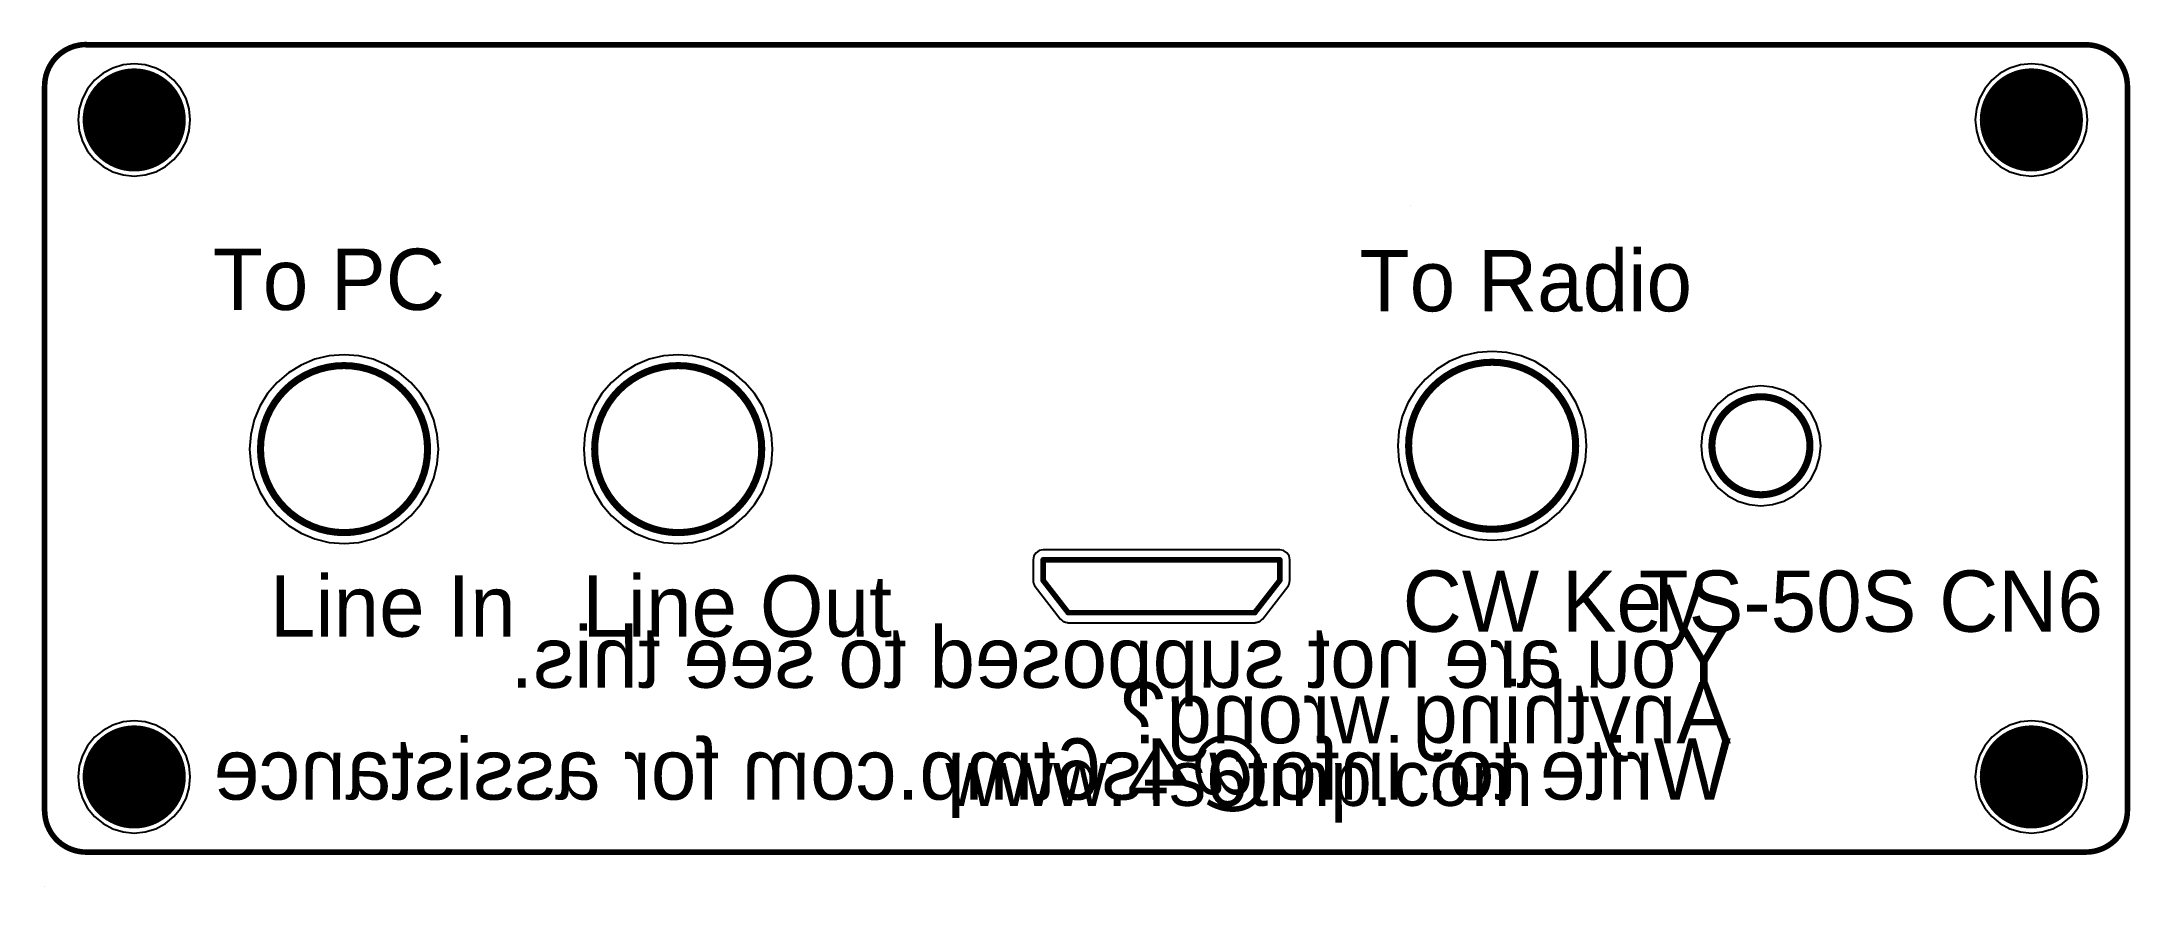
# Model space of a CAD drawing. Header units: millimetres. Extents: x -0.1 to 74.9, y -1.2 to 29.1.
import ezdxf

# ---------------------------------------------------------------- set-up
doc = ezdxf.new("R2010")
doc.units = ezdxf.units.MM
for name, color, linetype in [('BottomLayer', 5, 'Continuous'), ('BottomOverlay', 54, 'Continuous'), ('BottomSolder', 6, 'Continuous'), ('Mechanical1', 6, 'Continuous'), ('MultiLayer', 9, 'Continuous'), ('PadHoleLayer', 156, 'Continuous'), ('TopLayer', 1, 'Continuous'), ('TopOverlay', 2, 'Continuous'), ('TopSolder', 216, 'Continuous')]:
    doc.layers.add(name, color=color, linetype=linetype)

msp = doc.modelspace()

# ---------------------------------------------------------------- linework, layer by layer
at = {"layer": 'BottomLayer'}
for p, q in [((0.336, 28.468), (0.543, 28.676)), ((0.543, 28.676), (0.787, 28.839)), ((0.787, 28.839), (1.058, 28.951)), ((1.058, 28.951), (1.345, 29.008)), ((1.345, 29.008), (1.492, 29.008)), ((1.492, 29.008), (1.492, 29)), ((1.492, 29), (73.31, 29)), ((73.31, 29), (73.31, 28.999)), ((73.31, 28.999), (73.457, 28.999)), ((73.457, 28.999), (73.745, 28.941)), ((73.745, 28.941), (74.016, 28.829)), ((74.016, 28.829), (74.259, 28.666)), ((74.259, 28.666), (74.467, 28.459)), ((0.003, 27.666), (0.061, 27.954)), ((0.061, 27.954), (0.173, 28.225)), ((0.173, 28.225), (0.336, 28.468)), ((2.101, 27.974), (1.796, 27.724)), ((2.449, 28.16), (2.101, 27.974)), ((2.827, 28.275), (2.449, 28.16)), ((3.22, 28.314), (2.827, 28.275)), ((3.613, 28.275), (3.22, 28.314)), ((3.991, 28.16), (3.613, 28.275)), ((4.339, 27.974), (3.991, 28.16)), ((4.644, 27.724), (4.339, 27.974)), ((70.231, 27.974), (69.926, 27.724)), ((70.579, 28.16), (70.231, 27.974)), ((70.957, 28.275), (70.579, 28.16)), ((71.35, 28.314), (70.957, 28.275)), ((71.743, 28.275), (71.35, 28.314)), ((72.121, 28.16), (71.743, 28.275)), ((72.469, 27.974), (72.121, 28.16)), ((72.774, 27.724), (72.469, 27.974)), ((74.467, 28.459), (74.63, 28.215)), ((74.63, 28.215), (74.742, 27.944)), ((74.742, 27.944), (74.799, 27.657)), ((0, 27.5), (0.003, 27.52)), ((0, 1.489), (0, 27.5)), ((0.003, 27.52), (0.003, 27.666)), ((1.36, 27.071), (1.245, 26.693)), ((1.546, 27.419), (1.36, 27.071)), ((1.796, 27.724), (1.546, 27.419)), ((4.894, 27.419), (4.644, 27.724)), ((5.08, 27.071), (4.894, 27.419)), ((5.195, 26.693), (5.08, 27.071)), ((69.49, 27.071), (69.375, 26.693)), ((69.676, 27.419), (69.49, 27.071)), ((69.926, 27.724), (69.676, 27.419)), ((73.024, 27.419), (72.774, 27.724)), ((73.21, 27.071), (73.024, 27.419)), ((73.325, 26.693), (73.21, 27.071)), ((74.799, 27.657), (74.799, 27.51)), ((74.799, 27.51), (74.8, 27.5)), ((74.8, 27.5), (74.8, 1.49)), ((1.245, 26.693), (1.206, 26.3)), ((1.206, 26.3), (1.245, 25.907)), ((5.234, 26.3), (5.195, 26.693)), ((5.195, 25.907), (5.234, 26.3)), ((69.375, 26.693), (69.336, 26.3)), ((69.336, 26.3), (69.375, 25.907)), ((73.364, 26.3), (73.325, 26.693)), ((73.325, 25.907), (73.364, 26.3)), ((1.245, 25.907), (1.36, 25.529)), ((1.36, 25.529), (1.546, 25.181)), ((4.894, 25.181), (5.08, 25.529)), ((5.08, 25.529), (5.195, 25.907)), ((69.375, 25.907), (69.49, 25.529)), ((69.49, 25.529), (69.676, 25.181)), ((73.024, 25.181), (73.21, 25.529)), ((73.21, 25.529), (73.325, 25.907)), ((1.546, 25.181), (1.796, 24.876)), ((1.796, 24.876), (2.101, 24.626)), ((4.339, 24.626), (4.644, 24.876)), ((4.644, 24.876), (4.894, 25.181)), ((69.676, 25.181), (69.926, 24.876)), ((69.926, 24.876), (70.231, 24.626)), ((72.469, 24.626), (72.774, 24.876)), ((72.774, 24.876), (73.024, 25.181)), ((2.101, 24.626), (2.449, 24.44)), ((2.449, 24.44), (2.827, 24.325)), ((2.827, 24.325), (3.22, 24.286)), ((3.22, 24.286), (3.613, 24.325)), ((3.613, 24.325), (3.991, 24.44)), ((3.991, 24.44), (4.339, 24.626)), ((70.231, 24.626), (70.579, 24.44)), ((70.579, 24.44), (70.957, 24.325)), ((70.957, 24.325), (71.35, 24.286)), ((71.35, 24.286), (71.743, 24.325)), ((71.743, 24.325), (72.121, 24.44)), ((72.121, 24.44), (72.469, 24.626)), ((9.215, 17.497), (8.762, 17.219)), ((9.707, 17.701), (9.215, 17.497)), ((10.224, 17.825), (9.707, 17.701)), ((10.755, 17.867), (10.224, 17.825)), ((11.286, 17.825), (10.755, 17.867)), ((11.803, 17.701), (11.286, 17.825)), ((12.295, 17.497), (11.803, 17.701)), ((12.748, 17.219), (12.295, 17.497)), ((21.215, 17.497), (20.762, 17.219)), ((21.707, 17.701), (21.215, 17.497)), ((22.224, 17.825), (21.707, 17.701)), ((22.755, 17.867), (22.224, 17.825)), ((23.286, 17.825), (22.755, 17.867)), ((23.803, 17.701), (23.286, 17.825)), ((24.295, 17.497), (23.803, 17.701)), ((24.748, 17.219), (24.295, 17.497)), ((49.992, 17.339), (49.587, 16.994)), ((50.445, 17.617), (49.992, 17.339)), ((50.937, 17.821), (50.445, 17.617)), ((51.454, 17.945), (50.937, 17.821)), ((51.985, 17.987), (51.454, 17.945)), ((52.516, 17.945), (51.985, 17.987)), ((53.033, 17.821), (52.516, 17.945)), ((53.525, 17.617), (53.033, 17.821)), ((53.978, 17.339), (53.525, 17.617)), ((54.383, 16.994), (53.978, 17.339)), ((8.357, 16.874), (8.011, 16.469)), ((8.762, 17.219), (8.357, 16.874)), ((13.153, 16.874), (12.748, 17.219)), ((13.499, 16.469), (13.153, 16.874)), ((20.357, 16.874), (20.011, 16.469)), ((20.762, 17.219), (20.357, 16.874)), ((25.153, 16.874), (24.748, 17.219)), ((25.499, 16.469), (25.153, 16.874)), ((49.241, 16.589), (48.963, 16.135)), ((49.587, 16.994), (49.241, 16.589)), ((54.729, 16.589), (54.383, 16.994)), ((55.007, 16.135), (54.729, 16.589)), ((60.814, 16.583), (60.442, 16.384)), ((61.217, 16.706), (60.814, 16.583)), ((61.637, 16.747), (61.217, 16.706)), ((62.057, 16.706), (61.637, 16.747)), ((62.46, 16.583), (62.057, 16.706)), ((62.832, 16.384), (62.46, 16.583)), ((7.733, 16.015), (7.53, 15.524)), ((8.011, 16.469), (7.733, 16.015)), ((13.777, 16.015), (13.499, 16.469)), ((13.98, 15.524), (13.777, 16.015)), ((19.733, 16.015), (19.53, 15.524)), ((20.011, 16.469), (19.733, 16.015)), ((25.777, 16.015), (25.499, 16.469)), ((25.98, 15.524), (25.777, 16.015)), ((48.963, 16.135), (48.76, 15.644)), ((55.21, 15.644), (55.007, 16.135)), ((59.848, 15.791), (59.649, 15.419)), ((60.116, 16.117), (59.848, 15.791)), ((60.442, 16.384), (60.116, 16.117)), ((63.158, 16.117), (62.832, 16.384)), ((63.426, 15.791), (63.158, 16.117)), ((63.625, 15.419), (63.426, 15.791)), ((7.405, 15.006), (7.364, 14.476)), ((7.53, 15.524), (7.405, 15.006)), ((14.105, 15.006), (13.98, 15.524)), ((14.146, 14.476), (14.105, 15.006)), ((19.405, 15.006), (19.364, 14.476)), ((19.53, 15.524), (19.405, 15.006)), ((26.105, 15.006), (25.98, 15.524)), ((26.146, 14.476), (26.105, 15.006)), ((48.635, 15.126), (48.594, 14.596)), ((48.76, 15.644), (48.635, 15.126)), ((55.335, 15.126), (55.21, 15.644)), ((55.376, 14.596), (55.335, 15.126)), ((59.527, 15.015), (59.486, 14.596)), ((59.649, 15.419), (59.527, 15.015)), ((63.747, 15.015), (63.625, 15.419)), ((63.788, 14.596), (63.747, 15.015)), ((7.364, 14.476), (7.405, 13.945)), ((14.105, 13.945), (14.146, 14.476)), ((19.364, 14.476), (19.405, 13.945)), ((26.105, 13.945), (26.146, 14.476)), ((48.594, 14.596), (48.635, 14.065)), ((55.335, 14.065), (55.376, 14.596)), ((59.486, 14.596), (59.527, 14.176)), ((63.747, 14.176), (63.788, 14.596)), ((7.405, 13.945), (7.53, 13.427)), ((13.98, 13.427), (14.105, 13.945)), ((19.405, 13.945), (19.53, 13.427)), ((25.98, 13.427), (26.105, 13.945)), ((48.635, 14.065), (48.76, 13.547)), ((48.76, 13.547), (48.963, 13.056)), ((55.007, 13.056), (55.21, 13.547)), ((55.21, 13.547), (55.335, 14.065)), ((59.527, 14.176), (59.649, 13.772)), ((59.649, 13.772), (59.848, 13.4)), ((63.426, 13.4), (63.625, 13.772)), ((63.625, 13.772), (63.747, 14.176)), ((7.53, 13.427), (7.733, 12.936)), ((7.733, 12.936), (8.011, 12.482)), ((13.499, 12.482), (13.777, 12.936)), ((13.777, 12.936), (13.98, 13.427)), ((19.53, 13.427), (19.733, 12.936)), ((19.733, 12.936), (20.011, 12.482)), ((25.499, 12.482), (25.777, 12.936)), ((25.777, 12.936), (25.98, 13.427)), ((48.963, 13.056), (49.241, 12.602)), ((54.729, 12.602), (55.007, 13.056)), ((59.848, 13.4), (60.116, 13.074)), ((60.116, 13.074), (60.442, 12.807)), ((60.442, 12.807), (60.814, 12.608)), ((62.46, 12.608), (62.832, 12.807)), ((62.832, 12.807), (63.158, 13.074)), ((63.158, 13.074), (63.426, 13.4)), ((8.011, 12.482), (8.357, 12.077)), ((8.357, 12.077), (8.762, 11.732)), ((12.748, 11.732), (13.153, 12.077)), ((13.153, 12.077), (13.499, 12.482)), ((20.011, 12.482), (20.357, 12.077)), ((20.357, 12.077), (20.762, 11.732)), ((24.748, 11.732), (25.153, 12.077)), ((25.153, 12.077), (25.499, 12.482)), ((49.241, 12.602), (49.587, 12.197)), ((49.587, 12.197), (49.992, 11.852)), ((53.978, 11.852), (54.383, 12.197)), ((54.383, 12.197), (54.729, 12.602)), ((60.814, 12.608), (61.217, 12.485)), ((61.217, 12.485), (61.637, 12.444)), ((61.637, 12.444), (62.057, 12.485)), ((62.057, 12.485), (62.46, 12.608)), ((8.762, 11.732), (9.215, 11.454)), ((9.215, 11.454), (9.707, 11.25)), ((9.707, 11.25), (10.224, 11.126)), ((11.286, 11.126), (11.803, 11.25)), ((11.803, 11.25), (12.295, 11.454)), ((12.295, 11.454), (12.748, 11.732)), ((20.762, 11.732), (21.215, 11.454)), ((21.215, 11.454), (21.707, 11.25)), ((21.707, 11.25), (22.224, 11.126)), ((23.286, 11.126), (23.803, 11.25)), ((23.803, 11.25), (24.295, 11.454)), ((24.295, 11.454), (24.748, 11.732)), ((49.992, 11.852), (50.445, 11.574)), ((50.445, 11.574), (50.937, 11.37)), ((50.937, 11.37), (51.454, 11.246)), ((52.516, 11.246), (53.033, 11.37)), ((53.033, 11.37), (53.525, 11.574)), ((53.525, 11.574), (53.978, 11.852)), ((10.224, 11.126), (10.755, 11.084)), ((10.755, 11.084), (11.286, 11.126)), ((22.224, 11.126), (22.755, 11.084)), ((22.755, 11.084), (23.286, 11.126)), ((35.527, 10.638), (35.499, 10.5)), ((35.605, 10.755), (35.527, 10.638)), ((35.722, 10.833), (35.605, 10.755)), ((35.86, 10.861), (35.722, 10.833)), ((44.36, 10.861), (35.86, 10.861)), ((44.498, 10.833), (44.36, 10.861)), ((44.615, 10.755), (44.498, 10.833)), ((44.693, 10.638), (44.615, 10.755)), ((44.721, 10.5), (44.693, 10.638)), ((51.454, 11.246), (51.985, 11.204)), ((51.985, 11.204), (52.516, 11.246)), ((35.499, 10.5), (35.499, 9.76)), ((35.499, 9.76), (35.508, 9.713)), ((44.712, 9.713), (44.721, 9.76)), ((44.721, 9.76), (44.721, 10.5)), ((35.508, 9.713), (35.512, 9.665)), ((35.512, 9.665), (35.522, 9.644)), ((35.522, 9.644), (35.527, 9.622)), ((35.527, 9.622), (35.553, 9.582)), ((35.553, 9.582), (35.575, 9.539)), ((35.575, 9.539), (36.475, 8.379)), ((43.745, 8.379), (44.645, 9.539)), ((44.645, 9.539), (44.667, 9.582)), ((44.667, 9.582), (44.693, 9.622)), ((44.693, 9.622), (44.698, 9.644)), ((44.698, 9.644), (44.708, 9.665)), ((44.708, 9.665), (44.712, 9.713)), ((36.475, 8.379), (36.492, 8.364)), ((36.492, 8.364), (36.505, 8.345)), ((36.505, 8.345), (36.545, 8.318)), ((36.545, 8.318), (36.581, 8.286)), ((36.581, 8.286), (36.603, 8.279)), ((36.603, 8.279), (36.622, 8.267)), ((36.622, 8.267), (36.669, 8.257)), ((36.669, 8.257), (36.715, 8.242)), ((43.505, 8.242), (43.551, 8.257)), ((43.551, 8.257), (43.598, 8.267)), ((43.598, 8.267), (43.617, 8.279)), ((43.617, 8.279), (43.639, 8.286)), ((43.639, 8.286), (43.675, 8.318)), ((43.675, 8.318), (43.715, 8.345)), ((43.715, 8.345), (43.728, 8.364)), ((43.728, 8.364), (43.745, 8.379)), ((36.715, 8.242), (36.738, 8.244)), ((36.738, 8.244), (36.76, 8.239)), ((36.76, 8.239), (43.46, 8.239)), ((43.46, 8.239), (43.482, 8.244)), ((43.482, 8.244), (43.505, 8.242)), ((2.449, 4.56), (2.101, 4.374)), ((2.827, 4.675), (2.449, 4.56)), ((3.22, 4.714), (2.827, 4.675)), ((3.613, 4.675), (3.22, 4.714)), ((3.991, 4.56), (3.613, 4.675)), ((4.339, 4.374), (3.991, 4.56)), ((70.579, 4.56), (70.231, 4.374)), ((70.957, 4.675), (70.579, 4.56)), ((71.35, 4.714), (70.957, 4.675)), ((71.743, 4.675), (71.35, 4.714)), ((72.121, 4.56), (71.743, 4.675)), ((72.469, 4.374), (72.121, 4.56)), ((1.546, 3.819), (1.36, 3.471)), ((1.796, 4.124), (1.546, 3.819)), ((2.101, 4.374), (1.796, 4.124)), ((4.644, 4.124), (4.339, 4.374)), ((4.894, 3.819), (4.644, 4.124)), ((5.08, 3.471), (4.894, 3.819)), ((69.676, 3.819), (69.49, 3.471)), ((69.926, 4.124), (69.676, 3.819)), ((70.231, 4.374), (69.926, 4.124)), ((72.774, 4.124), (72.469, 4.374)), ((73.024, 3.819), (72.774, 4.124)), ((73.21, 3.471), (73.024, 3.819)), ((1.245, 3.093), (1.206, 2.7)), ((1.36, 3.471), (1.245, 3.093)), ((5.195, 3.093), (5.08, 3.471)), ((5.234, 2.7), (5.195, 3.093)), ((69.375, 3.093), (69.336, 2.7)), ((69.49, 3.471), (69.375, 3.093)), ((73.325, 3.093), (73.21, 3.471)), ((73.364, 2.7), (73.325, 3.093)), ((1.206, 2.7), (1.245, 2.307)), ((1.245, 2.307), (1.36, 1.929)), ((5.08, 1.929), (5.195, 2.307)), ((5.195, 2.307), (5.234, 2.7)), ((69.336, 2.7), (69.375, 2.307)), ((69.375, 2.307), (69.49, 1.929)), ((73.21, 1.929), (73.325, 2.307)), ((73.325, 2.307), (73.364, 2.7)), ((1.36, 1.929), (1.546, 1.581)), ((1.546, 1.581), (1.796, 1.276)), ((4.644, 1.276), (4.894, 1.581)), ((4.894, 1.581), (5.08, 1.929)), ((69.49, 1.929), (69.676, 1.581)), ((69.676, 1.581), (69.926, 1.276)), ((72.774, 1.276), (73.024, 1.581)), ((73.024, 1.581), (73.21, 1.929)), ((0.004, 1.489), (0, 1.489)), ((0.004, 1.342), (0.004, 1.489)), ((0.062, 1.054), (0.004, 1.342)), ((0.174, 0.783), (0.062, 1.054)), ((0.337, 0.54), (0.174, 0.783)), ((1.796, 1.276), (2.101, 1.026)), ((2.101, 1.026), (2.449, 0.84)), ((2.449, 0.84), (2.827, 0.725)), ((3.613, 0.725), (3.991, 0.84)), ((3.991, 0.84), (4.339, 1.026)), ((4.339, 1.026), (4.644, 1.276)), ((69.926, 1.276), (70.231, 1.026)), ((70.231, 1.026), (70.579, 0.84)), ((70.579, 0.84), (70.957, 0.725)), ((71.743, 0.725), (72.121, 0.84)), ((72.121, 0.84), (72.469, 1.026)), ((72.469, 1.026), (72.774, 1.276)), ((74.629, 0.785), (74.466, 0.541)), ((74.741, 1.056), (74.629, 0.785)), ((74.799, 1.343), (74.741, 1.056)), ((74.8, 1.49), (74.799, 1.49)), ((74.799, 1.49), (74.799, 1.343)), ((0.544, 0.332), (0.337, 0.54)), ((0.788, 0.169), (0.544, 0.332)), ((1.059, 0.057), (0.788, 0.169)), ((1.346, 0), (1.059, 0.057)), ((1.493, 0), (1.346, 0)), ((1.493, 0), (1.493, 0)), ((2.827, 0.725), (3.22, 0.686)), ((3.22, 0.686), (3.613, 0.725)), ((70.957, 0.725), (71.35, 0.686)), ((71.35, 0.686), (71.743, 0.725)), ((73.31, 0.001), (73.308, 0)), ((73.457, 0.001), (73.31, 0.001)), ((73.31, 0.001), (73.31, 0.001)), ((73.744, 0.059), (73.457, 0.001)), ((74.015, 0.171), (73.744, 0.059)), ((74.259, 0.334), (74.015, 0.171)), ((74.466, 0.541), (74.259, 0.334)), ((73.308, 0), (1.493, 0))]:
    msp.add_line(p, q, dxfattribs=at)
at = {"layer": 'BottomLayer', "const_width": 1.75}
for points in [[(2.345, 26.3, 1), (4.095, 26.3, 1)], [(70.475, 26.3, 1), (72.225, 26.3, 1)], [(2.345, 2.7, 1), (4.095, 2.7, 1)], [(70.475, 2.7, 1), (72.225, 2.7, 1)]]:
    msp.add_lwpolyline(points, format="xyb", close=True, dxfattribs=at)
at = {"layer": 'BottomSolder', "const_width": 1.852}
for points in [[(2.294, 26.3, 1), (4.146, 26.3, 1)], [(70.424, 26.3, 1), (72.276, 26.3, 1)], [(2.294, 2.7, 1), (4.146, 2.7, 1)], [(70.424, 2.7, 1), (72.276, 2.7, 1)]]:
    msp.add_lwpolyline(points, format="xyb", close=True, dxfattribs=at)
at = {"layer": 'Mechanical1', "const_width": 0.2}
for points in [[(0.003, 27.52, -0.414214), (1.492, 29.008)], [(73.31, 28.999, -0.414214), (74.799, 27.51)], [(1.493, 0, -0.414214), (0.004, 1.489)], [(74.799, 1.49, -0.414214), (73.31, 0.001)]]:
    msp.add_lwpolyline(points, format="xyb", dxfattribs=at)
at = {"layer": 'Mechanical1', "const_width": 0.1}
for points in [[(1.442, 29.008, 1), (1.542, 29.008, 1)], [(1.442, 29, 1), (1.542, 29, 1)], [(73.26, 29, 1), (73.36, 29, 1)], [(73.26, 28.999, 1), (73.36, 28.999, 1)], [(-0.05, 27.5, 1), (0.05, 27.5, 1)], [(-0.047, 27.52, 1), (0.053, 27.52, 1)], [(74.749, 27.51, 1), (74.849, 27.51, 1)], [(74.75, 27.5, 1), (74.85, 27.5, 1)], [(-0.05, 1.489, 1), (0.05, 1.489, 1)], [(-0.046, 1.489, 1), (0.054, 1.489, 1)], [(74.749, 1.49, 1), (74.849, 1.49, 1)], [(74.75, 1.49, 1), (74.85, 1.49, 1)], [(1.443, 0, 1), (1.543, 0, 1)], [(1.443, 0, 1), (1.543, 0, 1)], [(73.26, 0.001, 1), (73.36, 0.001, 1)], [(73.26, 0, 1), (73.36, 0, 1)]]:
    msp.add_lwpolyline(points, format="xyb", close=True, dxfattribs=at)
at = {"layer": 'Mechanical1', "const_width": 0.2}
for points in [[(1.492, 29), (73.31, 29)], [(0, 1.489), (0, 27.5)], [(74.8, 1.49), (74.8, 27.5)], [(1.493, 0), (73.31, 0)]]:
    msp.add_lwpolyline(points, dxfattribs=at)
at = {"layer": 'MultiLayer'}
for p, q in [((49.046, 23.239), (49.046, 23.239)), ((9.425, 17.172), (9.789, 17.322)), ((9.789, 17.322), (10.168, 17.424)), ((10.168, 17.424), (10.558, 17.476)), ((10.558, 17.476), (10.755, 17.476)), ((10.755, 17.476), (10.952, 17.476)), ((10.952, 17.476), (11.342, 17.424)), ((11.342, 17.424), (11.721, 17.322)), ((11.721, 17.322), (12.085, 17.172)), ((21.425, 17.172), (21.789, 17.322)), ((21.789, 17.322), (22.168, 17.424)), ((22.168, 17.424), (22.558, 17.476)), ((22.558, 17.476), (22.755, 17.476)), ((22.755, 17.476), (22.952, 17.476)), ((22.952, 17.476), (23.342, 17.424)), ((23.342, 17.424), (23.721, 17.322)), ((23.721, 17.322), (24.085, 17.172)), ((50.315, 17.095), (50.655, 17.292)), ((50.655, 17.292), (51.019, 17.442)), ((51.019, 17.442), (51.398, 17.544)), ((51.398, 17.544), (51.788, 17.596)), ((51.788, 17.596), (51.985, 17.596)), ((51.985, 17.596), (52.182, 17.596)), ((52.182, 17.596), (52.572, 17.544)), ((52.572, 17.544), (52.951, 17.442)), ((52.951, 17.442), (53.315, 17.292)), ((53.315, 17.292), (53.655, 17.095)), ((8.495, 16.458), (8.773, 16.736)), ((8.773, 16.736), (9.085, 16.975)), ((9.085, 16.975), (9.425, 17.172)), ((12.085, 17.172), (12.425, 16.975)), ((12.425, 16.975), (12.737, 16.736)), ((12.737, 16.736), (13.015, 16.458)), ((20.495, 16.458), (20.773, 16.736)), ((20.773, 16.736), (21.085, 16.975)), ((21.085, 16.975), (21.425, 17.172)), ((24.085, 17.172), (24.425, 16.975)), ((24.425, 16.975), (24.737, 16.736)), ((24.737, 16.736), (25.015, 16.458)), ((49.485, 16.266), (49.725, 16.578)), ((49.725, 16.578), (50.003, 16.856)), ((50.003, 16.856), (50.315, 17.095)), ((53.655, 17.095), (53.967, 16.856)), ((53.967, 16.856), (54.245, 16.578)), ((54.245, 16.578), (54.485, 16.266)), ((7.908, 15.442), (8.059, 15.805)), ((8.059, 15.805), (8.255, 16.146)), ((8.255, 16.146), (8.495, 16.458)), ((13.015, 16.458), (13.255, 16.146)), ((13.255, 16.146), (13.451, 15.805)), ((13.451, 15.805), (13.602, 15.442)), ((19.908, 15.442), (20.059, 15.805)), ((20.059, 15.805), (20.255, 16.146)), ((20.255, 16.146), (20.495, 16.458)), ((25.015, 16.458), (25.255, 16.146)), ((25.255, 16.146), (25.451, 15.805)), ((25.451, 15.805), (25.602, 15.442)), ((49.138, 15.562), (49.289, 15.925)), ((49.289, 15.925), (49.485, 16.266)), ((54.485, 16.266), (54.681, 15.925)), ((54.681, 15.925), (54.832, 15.562)), ((60.515, 15.963), (60.27, 15.717)), ((60.803, 16.155), (60.515, 15.963)), ((61.124, 16.288), (60.803, 16.155)), ((61.464, 16.356), (61.124, 16.288)), ((61.637, 16.356), (61.464, 16.356)), ((61.81, 16.356), (61.637, 16.356)), ((62.15, 16.288), (61.81, 16.356)), ((62.471, 16.155), (62.15, 16.288)), ((62.759, 15.963), (62.471, 16.155)), ((63.004, 15.717), (62.759, 15.963)), ((7.755, 14.672), (7.806, 15.062)), ((7.806, 15.062), (7.908, 15.442)), ((13.602, 15.442), (13.704, 15.062)), ((13.704, 15.062), (13.755, 14.672)), ((19.755, 14.672), (19.806, 15.062)), ((19.806, 15.062), (19.908, 15.442)), ((25.602, 15.442), (25.704, 15.062)), ((25.704, 15.062), (25.755, 14.672)), ((48.985, 14.792), (49.036, 15.182)), ((49.036, 15.182), (49.138, 15.562)), ((54.832, 15.562), (54.934, 15.182)), ((54.934, 15.182), (54.985, 14.792)), ((59.945, 15.109), (59.877, 14.769)), ((60.077, 15.429), (59.945, 15.109)), ((60.27, 15.717), (60.077, 15.429)), ((63.197, 15.429), (63.004, 15.717)), ((63.329, 15.109), (63.197, 15.429)), ((63.397, 14.769), (63.329, 15.109)), ((7.755, 14.476), (7.755, 14.672)), ((7.755, 14.279), (7.755, 14.476)), ((7.806, 13.889), (7.755, 14.279)), ((13.755, 14.279), (13.704, 13.889)), ((13.755, 14.672), (13.755, 14.476)), ((13.755, 14.476), (13.755, 14.279)), ((19.755, 14.476), (19.755, 14.672)), ((19.755, 14.279), (19.755, 14.476)), ((19.806, 13.889), (19.755, 14.279)), ((25.755, 14.279), (25.704, 13.889)), ((25.755, 14.672), (25.755, 14.476)), ((25.755, 14.476), (25.755, 14.279)), ((48.985, 14.596), (48.985, 14.792)), ((48.985, 14.399), (48.985, 14.596)), ((49.036, 14.009), (48.985, 14.399)), ((54.985, 14.399), (54.934, 14.009)), ((54.985, 14.792), (54.985, 14.596)), ((54.985, 14.596), (54.985, 14.399)), ((59.877, 14.769), (59.877, 14.596)), ((59.877, 14.596), (59.877, 14.596)), ((59.877, 14.596), (59.877, 14.422)), ((59.877, 14.422), (59.945, 14.082)), ((63.329, 14.082), (63.397, 14.422)), ((63.397, 14.596), (63.397, 14.769)), ((63.397, 14.422), (63.397, 14.596)), ((7.908, 13.509), (7.806, 13.889)), ((8.059, 13.146), (7.908, 13.509)), ((13.602, 13.509), (13.451, 13.146)), ((13.704, 13.889), (13.602, 13.509)), ((19.908, 13.509), (19.806, 13.889)), ((20.059, 13.146), (19.908, 13.509)), ((25.602, 13.509), (25.451, 13.146)), ((25.704, 13.889), (25.602, 13.509)), ((49.138, 13.629), (49.036, 14.009)), ((49.289, 13.266), (49.138, 13.629)), ((54.832, 13.629), (54.681, 13.266)), ((54.934, 14.009), (54.832, 13.629)), ((59.945, 14.082), (60.077, 13.762)), ((60.077, 13.762), (60.27, 13.474)), ((63.004, 13.474), (63.197, 13.762)), ((63.197, 13.762), (63.329, 14.082)), ((8.255, 12.805), (8.059, 13.146)), ((8.495, 12.493), (8.255, 12.805)), ((13.255, 12.805), (13.015, 12.493)), ((13.451, 13.146), (13.255, 12.805)), ((20.255, 12.805), (20.059, 13.146)), ((20.495, 12.493), (20.255, 12.805)), ((25.255, 12.805), (25.015, 12.493)), ((25.451, 13.146), (25.255, 12.805)), ((49.485, 12.925), (49.289, 13.266)), ((49.725, 12.613), (49.485, 12.925)), ((54.485, 12.925), (54.245, 12.613)), ((54.681, 13.266), (54.485, 12.925)), ((60.27, 13.474), (60.515, 13.228)), ((60.515, 13.228), (60.803, 13.036)), ((60.803, 13.036), (61.124, 12.903)), ((61.124, 12.903), (61.464, 12.836)), ((61.464, 12.836), (61.637, 12.836)), ((61.637, 12.836), (61.81, 12.836)), ((61.81, 12.836), (62.15, 12.903)), ((62.15, 12.903), (62.471, 13.036)), ((62.471, 13.036), (62.759, 13.228)), ((62.759, 13.228), (63.004, 13.474)), ((8.773, 12.215), (8.495, 12.493)), ((9.085, 11.976), (8.773, 12.215)), ((12.737, 12.215), (12.425, 11.976)), ((13.015, 12.493), (12.737, 12.215)), ((20.773, 12.215), (20.495, 12.493)), ((21.085, 11.976), (20.773, 12.215)), ((24.737, 12.215), (24.425, 11.976)), ((25.015, 12.493), (24.737, 12.215)), ((50.003, 12.335), (49.725, 12.613)), ((50.315, 12.096), (50.003, 12.335)), ((50.655, 11.899), (50.315, 12.096)), ((53.655, 12.096), (53.315, 11.899)), ((53.967, 12.335), (53.655, 12.096)), ((54.245, 12.613), (53.967, 12.335)), ((9.425, 11.779), (9.085, 11.976)), ((9.789, 11.629), (9.425, 11.779)), ((10.168, 11.527), (9.789, 11.629)), ((10.558, 11.476), (10.168, 11.527)), ((10.755, 11.476), (10.558, 11.476)), ((10.755, 11.476), (10.755, 11.476)), ((10.952, 11.476), (10.755, 11.476)), ((11.342, 11.527), (10.952, 11.476)), ((11.721, 11.629), (11.342, 11.527)), ((12.085, 11.779), (11.721, 11.629)), ((12.425, 11.976), (12.085, 11.779)), ((21.425, 11.779), (21.085, 11.976)), ((21.789, 11.629), (21.425, 11.779)), ((22.168, 11.527), (21.789, 11.629)), ((22.558, 11.476), (22.168, 11.527)), ((22.755, 11.476), (22.558, 11.476)), ((22.755, 11.476), (22.755, 11.476)), ((22.952, 11.476), (22.755, 11.476)), ((23.342, 11.527), (22.952, 11.476)), ((23.721, 11.629), (23.342, 11.527)), ((24.085, 11.779), (23.721, 11.629)), ((24.425, 11.976), (24.085, 11.779)), ((51.019, 11.749), (50.655, 11.899)), ((51.398, 11.647), (51.019, 11.749)), ((51.788, 11.596), (51.398, 11.647)), ((51.985, 11.596), (51.788, 11.596)), ((51.985, 11.596), (51.985, 11.596)), ((52.182, 11.596), (51.985, 11.596)), ((52.572, 11.647), (52.182, 11.596)), ((52.951, 11.749), (52.572, 11.647)), ((53.315, 11.899), (52.951, 11.749)), ((35.86, 9.76), (35.86, 10.5)), ((35.86, 10.5), (44.36, 10.5)), ((36.76, 8.6), (35.86, 9.76)), ((44.36, 9.76), (43.46, 8.6)), ((44.36, 10.5), (44.36, 9.76)), ((43.46, 8.6), (36.76, 8.6)), ((0, -1.226), (0, -1.226))]:
    msp.add_line(p, q, dxfattribs=at)
for points, const_width in [([(2.345, 26.3, 1), (4.095, 26.3, 1)], 1.75), ([(70.475, 26.3, 1), (72.225, 26.3, 1)], 1.75), ([(13.755, 14.476, 1), (7.755, 14.476, 1)], 0.254), ([(25.755, 14.476, 1), (19.755, 14.476, 1)], 0.254), ([(54.985, 14.596, 1), (48.985, 14.596, 1)], 0.254), ([(63.397, 14.596, 1), (59.877, 14.596, 1)], 0.254), ([(7.692, 14.476, 1), (7.819, 14.476, 1)], 0.127), ([(13.691, 14.476, 1), (13.818, 14.476, 1)], 0.127), ([(19.691, 14.476, 1), (19.818, 14.476, 1)], 0.127), ([(25.691, 14.476, 1), (25.818, 14.476, 1)], 0.127), ([(48.921, 14.596, 1), (49.048, 14.596, 1)], 0.127), ([(54.921, 14.596, 1), (55.048, 14.596, 1)], 0.127), ([(59.813, 14.596, 1), (59.94, 14.596, 1)], 0.127), ([(63.333, 14.596, 1), (63.46, 14.596, 1)], 0.127), ([(35.81, 10.5, 1), (35.91, 10.5, 1)], 0.1), ([(35.81, 10.5, 1), (35.91, 10.5, 1)], 0.1), ([(44.31, 10.5, 1), (44.41, 10.5, 1)], 0.1), ([(44.31, 10.5, 1), (44.41, 10.5, 1)], 0.1), ([(35.81, 9.76, 1), (35.91, 9.76, 1)], 0.1), ([(35.81, 9.76, 1), (35.91, 9.76, 1)], 0.1), ([(44.31, 9.76, 1), (44.41, 9.76, 1)], 0.1), ([(44.31, 9.76, 1), (44.41, 9.76, 1)], 0.1), ([(36.71, 8.6, 1), (36.81, 8.6, 1)], 0.1), ([(36.71, 8.6, 1), (36.81, 8.6, 1)], 0.1), ([(43.41, 8.6, 1), (43.51, 8.6, 1)], 0.1), ([(43.41, 8.6, 1), (43.51, 8.6, 1)], 0.1), ([(2.345, 2.7, 1), (4.095, 2.7, 1)], 1.75), ([(70.475, 2.7, 1), (72.225, 2.7, 1)], 1.75)]:
    msp.add_lwpolyline(points, format="xyb", close=True, dxfattribs=dict(at, const_width=const_width))
at = {"layer": 'MultiLayer', "const_width": 0.2}
for points in [[(35.86, 10.5), (44.36, 10.5)], [(35.86, 9.76), (35.86, 10.5)], [(44.36, 9.76), (44.36, 10.5)], [(35.86, 9.76), (36.76, 8.6)], [(43.46, 8.6), (44.36, 9.76)], [(36.76, 8.6), (43.46, 8.6)]]:
    msp.add_lwpolyline(points, dxfattribs=at)
at = {"layer": 'PadHoleLayer', "const_width": 1.375}
for points in [[(2.533, 26.3, 1), (3.908, 26.3, 1)], [(70.663, 26.3, 1), (72.037, 26.3, 1)], [(2.533, 2.7, 1), (3.908, 2.7, 1)], [(70.663, 2.7, 1), (72.037, 2.7, 1)]]:
    msp.add_lwpolyline(points, format="xyb", close=True, dxfattribs=at)
at = {"layer": 'TopLayer'}
for p, q in [((0.336, 28.468), (0.543, 28.676)), ((0.543, 28.676), (0.787, 28.839)), ((0.787, 28.839), (1.058, 28.951)), ((1.058, 28.951), (1.345, 29.008)), ((1.345, 29.008), (1.492, 29.008)), ((1.492, 29.008), (1.492, 29)), ((1.492, 29), (73.31, 29)), ((73.31, 29), (73.31, 28.999)), ((73.31, 28.999), (73.457, 28.999)), ((73.457, 28.999), (73.745, 28.941)), ((73.745, 28.941), (74.016, 28.829)), ((74.016, 28.829), (74.259, 28.666)), ((74.259, 28.666), (74.467, 28.459)), ((0.003, 27.666), (0.061, 27.954)), ((0.061, 27.954), (0.173, 28.225)), ((0.173, 28.225), (0.336, 28.468)), ((2.101, 27.974), (1.796, 27.724)), ((2.449, 28.16), (2.101, 27.974)), ((2.827, 28.275), (2.449, 28.16)), ((3.22, 28.314), (2.827, 28.275)), ((3.613, 28.275), (3.22, 28.314)), ((3.991, 28.16), (3.613, 28.275)), ((4.339, 27.974), (3.991, 28.16)), ((4.644, 27.724), (4.339, 27.974)), ((70.231, 27.974), (69.926, 27.724)), ((70.579, 28.16), (70.231, 27.974)), ((70.957, 28.275), (70.579, 28.16)), ((71.35, 28.314), (70.957, 28.275)), ((71.743, 28.275), (71.35, 28.314)), ((72.121, 28.16), (71.743, 28.275)), ((72.469, 27.974), (72.121, 28.16)), ((72.774, 27.724), (72.469, 27.974)), ((74.467, 28.459), (74.63, 28.215)), ((74.63, 28.215), (74.742, 27.944)), ((74.742, 27.944), (74.799, 27.657)), ((0, 27.5), (0.003, 27.52)), ((0, 1.489), (0, 27.5)), ((0.003, 27.52), (0.003, 27.666)), ((1.36, 27.071), (1.245, 26.693)), ((1.546, 27.419), (1.36, 27.071)), ((1.796, 27.724), (1.546, 27.419)), ((4.894, 27.419), (4.644, 27.724)), ((5.08, 27.071), (4.894, 27.419)), ((5.195, 26.693), (5.08, 27.071)), ((69.49, 27.071), (69.375, 26.693)), ((69.676, 27.419), (69.49, 27.071)), ((69.926, 27.724), (69.676, 27.419)), ((73.024, 27.419), (72.774, 27.724)), ((73.21, 27.071), (73.024, 27.419)), ((73.325, 26.693), (73.21, 27.071)), ((74.799, 27.657), (74.799, 27.51)), ((74.799, 27.51), (74.8, 27.5)), ((74.8, 27.5), (74.8, 1.49)), ((1.245, 26.693), (1.206, 26.3)), ((1.206, 26.3), (1.245, 25.907)), ((5.234, 26.3), (5.195, 26.693)), ((5.195, 25.907), (5.234, 26.3)), ((69.375, 26.693), (69.336, 26.3)), ((69.336, 26.3), (69.375, 25.907)), ((73.364, 26.3), (73.325, 26.693)), ((73.325, 25.907), (73.364, 26.3)), ((1.245, 25.907), (1.36, 25.529)), ((1.36, 25.529), (1.546, 25.181)), ((4.894, 25.181), (5.08, 25.529)), ((5.08, 25.529), (5.195, 25.907)), ((69.375, 25.907), (69.49, 25.529)), ((69.49, 25.529), (69.676, 25.181)), ((73.024, 25.181), (73.21, 25.529)), ((73.21, 25.529), (73.325, 25.907)), ((1.546, 25.181), (1.796, 24.876)), ((1.796, 24.876), (2.101, 24.626)), ((4.339, 24.626), (4.644, 24.876)), ((4.644, 24.876), (4.894, 25.181)), ((69.676, 25.181), (69.926, 24.876)), ((69.926, 24.876), (70.231, 24.626)), ((72.469, 24.626), (72.774, 24.876)), ((72.774, 24.876), (73.024, 25.181)), ((2.101, 24.626), (2.449, 24.44)), ((2.449, 24.44), (2.827, 24.325)), ((2.827, 24.325), (3.22, 24.286)), ((3.22, 24.286), (3.613, 24.325)), ((3.613, 24.325), (3.991, 24.44)), ((3.991, 24.44), (4.339, 24.626)), ((70.231, 24.626), (70.579, 24.44)), ((70.579, 24.44), (70.957, 24.325)), ((70.957, 24.325), (71.35, 24.286)), ((71.35, 24.286), (71.743, 24.325)), ((71.743, 24.325), (72.121, 24.44)), ((72.121, 24.44), (72.469, 24.626)), ((9.215, 17.497), (8.762, 17.219)), ((9.707, 17.701), (9.215, 17.497)), ((10.224, 17.825), (9.707, 17.701)), ((10.755, 17.867), (10.224, 17.825)), ((11.286, 17.825), (10.755, 17.867)), ((11.803, 17.701), (11.286, 17.825)), ((12.295, 17.497), (11.803, 17.701)), ((12.748, 17.219), (12.295, 17.497)), ((21.215, 17.497), (20.762, 17.219)), ((21.707, 17.701), (21.215, 17.497)), ((22.224, 17.825), (21.707, 17.701)), ((22.755, 17.867), (22.224, 17.825)), ((23.286, 17.825), (22.755, 17.867)), ((23.803, 17.701), (23.286, 17.825)), ((24.295, 17.497), (23.803, 17.701)), ((24.748, 17.219), (24.295, 17.497)), ((49.992, 17.339), (49.587, 16.994)), ((50.445, 17.617), (49.992, 17.339)), ((50.937, 17.821), (50.445, 17.617)), ((51.454, 17.945), (50.937, 17.821)), ((51.985, 17.987), (51.454, 17.945)), ((52.516, 17.945), (51.985, 17.987)), ((53.033, 17.821), (52.516, 17.945)), ((53.525, 17.617), (53.033, 17.821)), ((53.978, 17.339), (53.525, 17.617)), ((54.383, 16.994), (53.978, 17.339)), ((8.357, 16.874), (8.011, 16.469)), ((8.762, 17.219), (8.357, 16.874)), ((13.153, 16.874), (12.748, 17.219)), ((13.499, 16.469), (13.153, 16.874)), ((20.357, 16.874), (20.011, 16.469)), ((20.762, 17.219), (20.357, 16.874)), ((25.153, 16.874), (24.748, 17.219)), ((25.499, 16.469), (25.153, 16.874)), ((49.241, 16.589), (48.963, 16.135)), ((49.587, 16.994), (49.241, 16.589)), ((54.729, 16.589), (54.383, 16.994)), ((55.007, 16.135), (54.729, 16.589)), ((60.814, 16.583), (60.442, 16.384)), ((61.217, 16.706), (60.814, 16.583)), ((61.637, 16.747), (61.217, 16.706)), ((62.057, 16.706), (61.637, 16.747)), ((62.46, 16.583), (62.057, 16.706)), ((62.832, 16.384), (62.46, 16.583)), ((7.733, 16.015), (7.53, 15.524)), ((8.011, 16.469), (7.733, 16.015)), ((13.777, 16.015), (13.499, 16.469)), ((13.98, 15.524), (13.777, 16.015)), ((19.733, 16.015), (19.53, 15.524)), ((20.011, 16.469), (19.733, 16.015)), ((25.777, 16.015), (25.499, 16.469)), ((25.98, 15.524), (25.777, 16.015)), ((48.963, 16.135), (48.76, 15.644)), ((55.21, 15.644), (55.007, 16.135)), ((59.848, 15.791), (59.649, 15.419)), ((60.116, 16.117), (59.848, 15.791)), ((60.442, 16.384), (60.116, 16.117)), ((63.158, 16.117), (62.832, 16.384)), ((63.426, 15.791), (63.158, 16.117)), ((63.625, 15.419), (63.426, 15.791)), ((7.405, 15.006), (7.364, 14.476)), ((7.53, 15.524), (7.405, 15.006)), ((14.105, 15.006), (13.98, 15.524)), ((14.146, 14.476), (14.105, 15.006)), ((19.405, 15.006), (19.364, 14.476)), ((19.53, 15.524), (19.405, 15.006)), ((26.105, 15.006), (25.98, 15.524)), ((26.146, 14.476), (26.105, 15.006)), ((48.635, 15.126), (48.594, 14.596)), ((48.76, 15.644), (48.635, 15.126)), ((55.335, 15.126), (55.21, 15.644)), ((55.376, 14.596), (55.335, 15.126)), ((59.527, 15.015), (59.486, 14.596)), ((59.649, 15.419), (59.527, 15.015)), ((63.747, 15.015), (63.625, 15.419)), ((63.788, 14.596), (63.747, 15.015)), ((7.364, 14.476), (7.405, 13.945)), ((14.105, 13.945), (14.146, 14.476)), ((19.364, 14.476), (19.405, 13.945)), ((26.105, 13.945), (26.146, 14.476)), ((48.594, 14.596), (48.635, 14.065)), ((55.335, 14.065), (55.376, 14.596)), ((59.486, 14.596), (59.527, 14.176)), ((63.747, 14.176), (63.788, 14.596)), ((7.405, 13.945), (7.53, 13.427)), ((13.98, 13.427), (14.105, 13.945)), ((19.405, 13.945), (19.53, 13.427)), ((25.98, 13.427), (26.105, 13.945)), ((48.635, 14.065), (48.76, 13.547)), ((48.76, 13.547), (48.963, 13.056)), ((55.007, 13.056), (55.21, 13.547)), ((55.21, 13.547), (55.335, 14.065)), ((59.527, 14.176), (59.649, 13.772)), ((59.649, 13.772), (59.848, 13.4)), ((63.426, 13.4), (63.625, 13.772)), ((63.625, 13.772), (63.747, 14.176)), ((7.53, 13.427), (7.733, 12.936)), ((7.733, 12.936), (8.011, 12.482)), ((13.499, 12.482), (13.777, 12.936)), ((13.777, 12.936), (13.98, 13.427)), ((19.53, 13.427), (19.733, 12.936)), ((19.733, 12.936), (20.011, 12.482)), ((25.499, 12.482), (25.777, 12.936)), ((25.777, 12.936), (25.98, 13.427)), ((48.963, 13.056), (49.241, 12.602)), ((54.729, 12.602), (55.007, 13.056)), ((59.848, 13.4), (60.116, 13.074)), ((60.116, 13.074), (60.442, 12.807)), ((60.442, 12.807), (60.814, 12.608)), ((62.46, 12.608), (62.832, 12.807)), ((62.832, 12.807), (63.158, 13.074)), ((63.158, 13.074), (63.426, 13.4)), ((8.011, 12.482), (8.357, 12.077)), ((8.357, 12.077), (8.762, 11.732)), ((12.748, 11.732), (13.153, 12.077)), ((13.153, 12.077), (13.499, 12.482)), ((20.011, 12.482), (20.357, 12.077)), ((20.357, 12.077), (20.762, 11.732)), ((24.748, 11.732), (25.153, 12.077)), ((25.153, 12.077), (25.499, 12.482)), ((49.241, 12.602), (49.587, 12.197)), ((49.587, 12.197), (49.992, 11.852)), ((53.978, 11.852), (54.383, 12.197)), ((54.383, 12.197), (54.729, 12.602)), ((60.814, 12.608), (61.217, 12.485)), ((61.217, 12.485), (61.637, 12.444)), ((61.637, 12.444), (62.057, 12.485)), ((62.057, 12.485), (62.46, 12.608)), ((8.762, 11.732), (9.215, 11.454)), ((9.215, 11.454), (9.707, 11.25)), ((9.707, 11.25), (10.224, 11.126)), ((11.286, 11.126), (11.803, 11.25)), ((11.803, 11.25), (12.295, 11.454)), ((12.295, 11.454), (12.748, 11.732)), ((20.762, 11.732), (21.215, 11.454)), ((21.215, 11.454), (21.707, 11.25)), ((21.707, 11.25), (22.224, 11.126)), ((23.286, 11.126), (23.803, 11.25)), ((23.803, 11.25), (24.295, 11.454)), ((24.295, 11.454), (24.748, 11.732)), ((49.992, 11.852), (50.445, 11.574)), ((50.445, 11.574), (50.937, 11.37)), ((50.937, 11.37), (51.454, 11.246)), ((52.516, 11.246), (53.033, 11.37)), ((53.033, 11.37), (53.525, 11.574)), ((53.525, 11.574), (53.978, 11.852)), ((10.224, 11.126), (10.755, 11.084)), ((10.755, 11.084), (11.286, 11.126)), ((22.224, 11.126), (22.755, 11.084)), ((22.755, 11.084), (23.286, 11.126)), ((35.527, 10.638), (35.499, 10.5)), ((35.605, 10.755), (35.527, 10.638)), ((35.722, 10.833), (35.605, 10.755)), ((35.86, 10.861), (35.722, 10.833)), ((44.36, 10.861), (35.86, 10.861)), ((44.498, 10.833), (44.36, 10.861)), ((44.615, 10.755), (44.498, 10.833)), ((44.693, 10.638), (44.615, 10.755)), ((44.721, 10.5), (44.693, 10.638)), ((51.454, 11.246), (51.985, 11.204)), ((51.985, 11.204), (52.516, 11.246)), ((35.499, 10.5), (35.499, 9.76)), ((35.499, 9.76), (35.508, 9.713)), ((44.712, 9.713), (44.721, 9.76)), ((44.721, 9.76), (44.721, 10.5)), ((35.508, 9.713), (35.512, 9.665)), ((35.512, 9.665), (35.522, 9.644)), ((35.522, 9.644), (35.527, 9.622)), ((35.527, 9.622), (35.553, 9.582)), ((35.553, 9.582), (35.575, 9.539)), ((35.575, 9.539), (36.475, 8.379)), ((43.745, 8.379), (44.645, 9.539)), ((44.645, 9.539), (44.667, 9.582)), ((44.667, 9.582), (44.693, 9.622)), ((44.693, 9.622), (44.698, 9.644)), ((44.698, 9.644), (44.708, 9.665)), ((44.708, 9.665), (44.712, 9.713)), ((36.475, 8.379), (36.492, 8.364)), ((36.492, 8.364), (36.505, 8.345)), ((36.505, 8.345), (36.545, 8.318)), ((36.545, 8.318), (36.581, 8.286)), ((36.581, 8.286), (36.603, 8.279)), ((36.603, 8.279), (36.622, 8.267)), ((36.622, 8.267), (36.669, 8.257)), ((36.669, 8.257), (36.715, 8.242)), ((43.505, 8.242), (43.551, 8.257)), ((43.551, 8.257), (43.598, 8.267)), ((43.598, 8.267), (43.617, 8.279)), ((43.617, 8.279), (43.639, 8.286)), ((43.639, 8.286), (43.675, 8.318)), ((43.675, 8.318), (43.715, 8.345)), ((43.715, 8.345), (43.728, 8.364)), ((43.728, 8.364), (43.745, 8.379)), ((36.715, 8.242), (36.738, 8.244)), ((36.738, 8.244), (36.76, 8.239)), ((36.76, 8.239), (43.46, 8.239)), ((43.46, 8.239), (43.482, 8.244)), ((43.482, 8.244), (43.505, 8.242)), ((2.449, 4.56), (2.101, 4.374)), ((2.827, 4.675), (2.449, 4.56)), ((3.22, 4.714), (2.827, 4.675)), ((3.613, 4.675), (3.22, 4.714)), ((3.991, 4.56), (3.613, 4.675)), ((4.339, 4.374), (3.991, 4.56)), ((70.579, 4.56), (70.231, 4.374)), ((70.957, 4.675), (70.579, 4.56)), ((71.35, 4.714), (70.957, 4.675)), ((71.743, 4.675), (71.35, 4.714)), ((72.121, 4.56), (71.743, 4.675)), ((72.469, 4.374), (72.121, 4.56)), ((1.546, 3.819), (1.36, 3.471)), ((1.796, 4.124), (1.546, 3.819)), ((2.101, 4.374), (1.796, 4.124)), ((4.644, 4.124), (4.339, 4.374)), ((4.894, 3.819), (4.644, 4.124)), ((5.08, 3.471), (4.894, 3.819)), ((69.676, 3.819), (69.49, 3.471)), ((69.926, 4.124), (69.676, 3.819)), ((70.231, 4.374), (69.926, 4.124)), ((72.774, 4.124), (72.469, 4.374)), ((73.024, 3.819), (72.774, 4.124)), ((73.21, 3.471), (73.024, 3.819)), ((1.245, 3.093), (1.206, 2.7)), ((1.36, 3.471), (1.245, 3.093)), ((5.195, 3.093), (5.08, 3.471)), ((5.234, 2.7), (5.195, 3.093)), ((69.375, 3.093), (69.336, 2.7)), ((69.49, 3.471), (69.375, 3.093)), ((73.325, 3.093), (73.21, 3.471)), ((73.364, 2.7), (73.325, 3.093)), ((1.206, 2.7), (1.245, 2.307)), ((1.245, 2.307), (1.36, 1.929)), ((5.08, 1.929), (5.195, 2.307)), ((5.195, 2.307), (5.234, 2.7)), ((69.336, 2.7), (69.375, 2.307)), ((69.375, 2.307), (69.49, 1.929)), ((73.21, 1.929), (73.325, 2.307)), ((73.325, 2.307), (73.364, 2.7)), ((1.36, 1.929), (1.546, 1.581)), ((1.546, 1.581), (1.796, 1.276)), ((4.644, 1.276), (4.894, 1.581)), ((4.894, 1.581), (5.08, 1.929)), ((69.49, 1.929), (69.676, 1.581)), ((69.676, 1.581), (69.926, 1.276)), ((72.774, 1.276), (73.024, 1.581)), ((73.024, 1.581), (73.21, 1.929)), ((0.004, 1.489), (0, 1.489)), ((0.004, 1.342), (0.004, 1.489)), ((0.062, 1.054), (0.004, 1.342)), ((0.174, 0.783), (0.062, 1.054)), ((0.337, 0.54), (0.174, 0.783)), ((1.796, 1.276), (2.101, 1.026)), ((2.101, 1.026), (2.449, 0.84)), ((2.449, 0.84), (2.827, 0.725)), ((3.613, 0.725), (3.991, 0.84)), ((3.991, 0.84), (4.339, 1.026)), ((4.339, 1.026), (4.644, 1.276)), ((69.926, 1.276), (70.231, 1.026)), ((70.231, 1.026), (70.579, 0.84)), ((70.579, 0.84), (70.957, 0.725)), ((71.743, 0.725), (72.121, 0.84)), ((72.121, 0.84), (72.469, 1.026)), ((72.469, 1.026), (72.774, 1.276)), ((74.629, 0.785), (74.466, 0.541)), ((74.741, 1.056), (74.629, 0.785)), ((74.799, 1.343), (74.741, 1.056)), ((74.8, 1.49), (74.799, 1.49)), ((74.799, 1.49), (74.799, 1.343)), ((0.544, 0.332), (0.337, 0.54)), ((0.788, 0.169), (0.544, 0.332)), ((1.059, 0.057), (0.788, 0.169)), ((1.346, 0), (1.059, 0.057)), ((1.493, 0), (1.346, 0)), ((1.493, 0), (1.493, 0)), ((2.827, 0.725), (3.22, 0.686)), ((3.22, 0.686), (3.613, 0.725)), ((70.957, 0.725), (71.35, 0.686)), ((71.35, 0.686), (71.743, 0.725)), ((73.31, 0.001), (73.308, 0)), ((73.457, 0.001), (73.31, 0.001)), ((73.31, 0.001), (73.31, 0.001)), ((73.744, 0.059), (73.457, 0.001)), ((74.015, 0.171), (73.744, 0.059)), ((74.259, 0.334), (74.015, 0.171)), ((74.466, 0.541), (74.259, 0.334)), ((73.308, 0), (1.493, 0))]:
    msp.add_line(p, q, dxfattribs=at)
at = {"layer": 'TopLayer', "const_width": 1.75}
for points in [[(2.345, 26.3, 1), (4.095, 26.3, 1)], [(70.475, 26.3, 1), (72.225, 26.3, 1)], [(2.345, 2.7, 1), (4.095, 2.7, 1)], [(70.475, 2.7, 1), (72.225, 2.7, 1)]]:
    msp.add_lwpolyline(points, format="xyb", close=True, dxfattribs=at)
at = {"layer": 'TopOverlay'}
for p, q in [((9.425, 17.172), (9.789, 17.322)), ((9.789, 17.322), (10.168, 17.424)), ((10.168, 17.424), (10.558, 17.476)), ((10.558, 17.476), (10.755, 17.476)), ((10.755, 17.476), (10.952, 17.476)), ((10.952, 17.476), (11.342, 17.424)), ((11.342, 17.424), (11.721, 17.322)), ((11.721, 17.322), (12.085, 17.172)), ((8.495, 16.458), (8.773, 16.736)), ((8.773, 16.736), (9.085, 16.975)), ((9.085, 16.975), (9.425, 17.172)), ((12.085, 17.172), (12.425, 16.975)), ((12.425, 16.975), (12.737, 16.736)), ((12.737, 16.736), (13.015, 16.458)), ((7.908, 15.442), (8.059, 15.805)), ((8.059, 15.805), (8.255, 16.146)), ((8.255, 16.146), (8.495, 16.458)), ((13.015, 16.458), (13.255, 16.146)), ((13.255, 16.146), (13.451, 15.805)), ((13.451, 15.805), (13.602, 15.442)), ((7.755, 14.672), (7.806, 15.062)), ((7.806, 15.062), (7.908, 15.442)), ((13.602, 15.442), (13.704, 15.062)), ((13.704, 15.062), (13.755, 14.672)), ((7.755, 14.476), (7.755, 14.672)), ((7.755, 14.279), (7.755, 14.476)), ((7.806, 13.889), (7.755, 14.279)), ((13.755, 14.279), (13.704, 13.889)), ((13.755, 14.672), (13.755, 14.476)), ((13.755, 14.476), (13.755, 14.279)), ((7.908, 13.509), (7.806, 13.889)), ((8.059, 13.146), (7.908, 13.509)), ((13.602, 13.509), (13.451, 13.146)), ((13.704, 13.889), (13.602, 13.509)), ((8.255, 12.805), (8.059, 13.146)), ((8.495, 12.493), (8.255, 12.805)), ((13.255, 12.805), (13.015, 12.493)), ((13.451, 13.146), (13.255, 12.805)), ((8.773, 12.215), (8.495, 12.493)), ((9.085, 11.976), (8.773, 12.215)), ((12.737, 12.215), (12.425, 11.976)), ((13.015, 12.493), (12.737, 12.215)), ((9.425, 11.779), (9.085, 11.976)), ((9.789, 11.629), (9.425, 11.779)), ((10.168, 11.527), (9.789, 11.629)), ((10.558, 11.476), (10.168, 11.527)), ((10.755, 11.476), (10.558, 11.476)), ((10.755, 11.476), (10.755, 11.476)), ((10.952, 11.476), (10.755, 11.476)), ((11.342, 11.527), (10.952, 11.476)), ((11.721, 11.629), (11.342, 11.527)), ((12.085, 11.779), (11.721, 11.629)), ((12.425, 11.976), (12.085, 11.779))]:
    msp.add_line(p, q, dxfattribs=at)
at = {"layer": 'TopSolder', "const_width": 1.852}
for points in [[(2.294, 26.3, 1), (4.146, 26.3, 1)], [(70.424, 26.3, 1), (72.276, 26.3, 1)], [(2.294, 2.7, 1), (4.146, 2.7, 1)], [(70.424, 2.7, 1), (72.276, 2.7, 1)]]:
    msp.add_lwpolyline(points, format="xyb", close=True, dxfattribs=at)

# ---------------------------------------------------------------- texts
at = {"layer": 'BottomOverlay', "text_generation_flag": 2}
for s, p in [('You are not supposed to see this.', (60.564, 5.904)), ('Anything wrong?', (60.564, 3.91)), ('Write to: info@4s6tmp.com for assistance', (60.564, 1.885))]:
    msp.add_text(s, height=2.2, rotation=360, dxfattribs=at).set_placement(p)
at = {"layer": 'TopOverlay'}
for s, height, p in [('To PC', 2.2, (6.04, 19.475)), ('To Radio', 2.2, (47.226, 19.425)), ('Line In', 2.2, (8.089, 7.738)), ('Line Out', 2.2, (19.309, 7.738)), ('CW Key', 2.2, (48.771, 7.915)), ('TS-50S CN6', 2.2, (57.247, 7.915)), ('www.4s6tmp.com', 2, (32.352, 1.662))]:
    msp.add_text(s, height=height, rotation=360, dxfattribs=at).set_placement(p)

doc.saveas('drawing.dxf')
